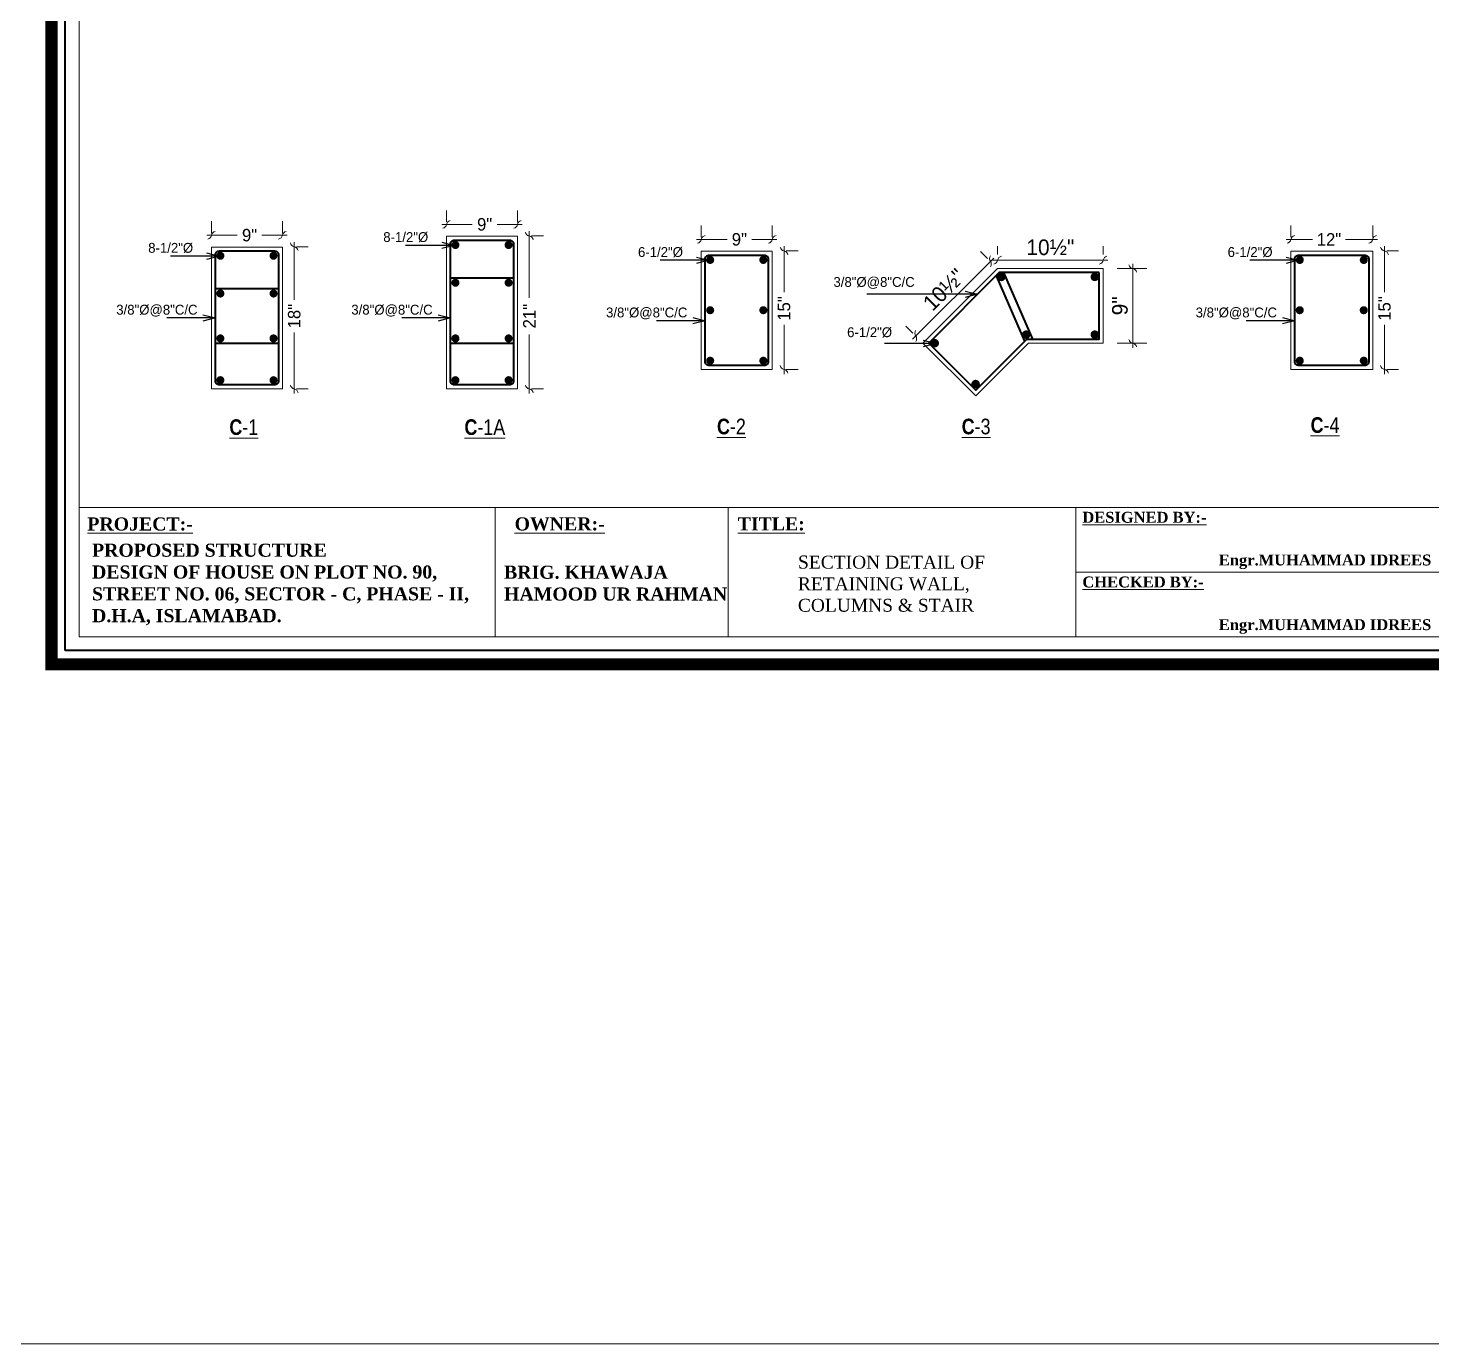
# Model space of a CAD drawing. Header units: inches. Extents: x 77090 to 90659, y -228139 to -226123.
# Drawn here: x 82380 to 83281, y -228139 to -227295 of the extents above; entities that cross this region are included whole.
import ezdxf

# ---------------------------------------------------------------- set-up
doc = ezdxf.new("R2010")
doc.units = ezdxf.units.IN
doc.header["$LTSCALE"] = 15
doc.header["$MEASUREMENT"] = 0
doc.header["$PDMODE"] = 66
doc.linetypes.add('ACAD_ISO02W100', pattern=[15, 12, -3])
doc.layers.get('0').update_dxf_attribs({"lineweight": 25})
doc.layers.get('Defpoints').update_dxf_attribs({"lineweight": 25})
for name, color, linetype, lineweight in [('DIM', 42, 'Continuous', 13), ('doted1', 30, 'ACAD_ISO02W100', 13), ('HACH', 8, 'Continuous', 13), ('LAYER4', 3, 'Continuous', 5), ('level', 7, 'Continuous', 13), ('STEEL', 211, 'Continuous', 35), ('TEXTS', 41, 'Continuous', 13)]:
    doc.layers.add(name, color=color, linetype=linetype, lineweight=lineweight)
doc.styles.add('ADE', font='', dxfattribs={"height": 6})
doc.styles.get("Standard").update_dxf_attribs({"font": 'trebuc.ttf'})
doc.styles.add('style10', font='stylu.ttf', dxfattribs={"height": 12})
doc.styles.add('XFINE', font='romans.shx')
doc.styles.get('ADE').set_extended_font_data('Arial Rounded MT Bold')
doc.dimstyles.new('Standard 1', dxfattribs={"dimtxt": 9, "dimasz": 8, "dimexe": 9, "dimexo": 9, "dimgap": 3, "dimtad": 1, "dimdec": 1, "dimlfac": -1, "dimzin": 3, "dimdsep": 46, "dimlunit": 4, "dimtxsty": 'XFINE', "dimblk": 'ARCHTICK', "dimcen": 0.09, "dimdle": 9, "dimclrd": 42, "dimclre": 6, "dimclrt": 7, "dimadec": 0, "dimazin": 0, "dimtfac": 1, "dimtdec": 1, "dimtofl": 0, "dimtmove": 2, "dimatfit": 3, "dimldrblk": 'ARCHTICK', "dimfxl": 0, "dimtolj": 1, "dimtzin": 0, "dimlwd": -1, "dimlwe": -1, "dimarcsym": 0})
doc.dimstyles.new('STANDARD$7', dxfattribs={"dimtxt": 2, "dimasz": 3, "dimexe": 2, "dimexo": 1, "dimgap": 0.5, "dimtad": 3, "dimzin": 3, "dimdsep": 46, "dimlunit": 4, "dimtxsty": 'Standard', "dimcen": 0.0625, "dimclrd": 256, "dimclre": 256, "dimclrt": 256, "dimadec": 0, "dimazin": 0, "dimtfac": 1, "dimtmove": 0, "dimatfit": 3, "dimfxl": 0, "dimtolj": 1, "dimtzin": 0, "dimarcsym": 0})

# ---------------------------------------------------------------- blocks, each defined once
blk = doc.blocks.new('_Integral')
at = {"color": 0, "linetype": 'ByBlock', "lineweight": -2}
for centre, start, end in [((0.44, -0.09), 102, 168), ((-0.44, 0.09), 282, 348)]:
    blk.add_arc(centre, 0.454, start, end, dxfattribs=at)
blk = doc.blocks.new('*D46')
at = {"layer": 'Defpoints', "color": 0}
for p in [(82812.07, -227430.22), (82812.07, -227437.81), (82857.56, -227437.81)]:
    blk.add_point(p, dxfattribs=at)
at = {"layer": 'DIM'}
for p, q in [((82812.07, -227428.81), (82812.07, -227421.22)), ((82857.56, -227428.81), (82857.56, -227421.22))]:
    blk.add_line(p, q, dxfattribs=at)
at = {"layer": 'DIM', "color": 42}
for p, q in [((82809.07, -227430.22), (82828.56, -227430.22)), ((82860.56, -227430.22), (82844.44, -227430.22))]:
    blk.add_line(p, q, dxfattribs=at)
at = {"layer": 'DIM', "color": 42, "xscale": 7, "yscale": 7, "zscale": 7, "rotation": 180}
blk.add_blockref('_Integral', (82812.07, -227430.22), dxfattribs=at)
at = {"layer": 'DIM', "color": 42, "xscale": 7, "yscale": 7, "zscale": 7}
blk.add_blockref('_Integral', (82857.56, -227430.22), dxfattribs=at)
at = {"layer": 'DIM', "color": 7, "insert": (82836.5, -227430.22), "char_height": 12, "attachment_point": 5, "style": 'style10'}
blk.add_mtext('\\A1;{\\H0.66667x;9"}', dxfattribs=at)
blk = doc.blocks.new('_ArchTick')
at = {"color": 0, "linetype": 'ByBlock', "lineweight": 5, "const_width": 0.15}
blk.add_lwpolyline([(-0.5, -0.5), (0.5, 0.5)], dxfattribs=at)
blk = doc.blocks.new('*D47')
at = {"layer": 'Defpoints', "color": 0}
for p in [(82857.56, -227437.62), (82865.14, -227437.62), (82857.56, -227513.62)]:
    blk.add_point(p, dxfattribs=at)
at = {"layer": 'DIM', "color": 42}
for p, q in [((82865.14, -227434.62), (82865.14, -227464.02)), ((82865.14, -227516.62), (82865.14, -227485.07))]:
    blk.add_line(p, q, dxfattribs=at)
at = {"layer": 'DIM'}
for p, q in [((82866.56, -227437.62), (82874.14, -227437.62)), ((82866.56, -227513.62), (82874.14, -227513.62))]:
    blk.add_line(p, q, dxfattribs=at)
at = {"layer": 'DIM', "color": 42, "xscale": 7, "yscale": 7, "zscale": 7}
for p, rotation in [((82865.14, -227437.62), 90), ((82865.14, -227513.62), 270)]:
    blk.add_blockref('_Integral', p, dxfattribs=dict(at, rotation=rotation))
at = {"layer": 'DIM', "color": 7, "insert": (82865.14, -227474.55), "char_height": 12, "attachment_point": 5, "rotation": 90, "style": 'style10'}
blk.add_mtext('\\A1;{\\H0.66667x;15"}', dxfattribs=at)
blk = doc.blocks.new('*D48')
at = {"layer": 'Defpoints', "color": 0}
for p in [(82497.99, -227427.55), (82497.99, -227435.13), (82543.48, -227435.13)]:
    blk.add_point(p, dxfattribs=at)
at = {"layer": 'DIM'}
for p, q in [((82497.99, -227426.13), (82497.99, -227418.55)), ((82543.48, -227426.13), (82543.48, -227418.55))]:
    blk.add_line(p, q, dxfattribs=at)
at = {"layer": 'DIM', "color": 42}
for p, q in [((82494.99, -227427.55), (82514.48, -227427.55)), ((82546.48, -227427.55), (82530.36, -227427.55))]:
    blk.add_line(p, q, dxfattribs=at)
at = {"layer": 'DIM', "color": 42, "xscale": 7, "yscale": 7, "zscale": 7, "rotation": 180}
blk.add_blockref('_Integral', (82497.99, -227427.55), dxfattribs=at)
at = {"layer": 'DIM', "color": 42, "xscale": 7, "yscale": 7, "zscale": 7}
blk.add_blockref('_Integral', (82543.48, -227427.55), dxfattribs=at)
at = {"layer": 'DIM', "color": 7, "insert": (82522.42, -227427.55), "char_height": 12, "attachment_point": 5, "style": 'style10'}
blk.add_mtext('\\A1;{\\H0.66667x;9"}', dxfattribs=at)
blk = doc.blocks.new('*D49')
at = {"layer": 'Defpoints', "color": 0}
for p in [(82543.48, -227434.94), (82551.06, -227434.94), (82543.48, -227526.11)]:
    blk.add_point(p, dxfattribs=at)
at = {"layer": 'DIM', "color": 42}
for p, q in [((82551.06, -227431.94), (82551.06, -227468.93)), ((82551.06, -227529.11), (82551.06, -227489.97))]:
    blk.add_line(p, q, dxfattribs=at)
at = {"layer": 'DIM'}
for p, q in [((82552.48, -227434.94), (82560.06, -227434.94)), ((82552.48, -227526.11), (82560.06, -227526.11))]:
    blk.add_line(p, q, dxfattribs=at)
at = {"layer": 'DIM', "color": 42, "xscale": 7, "yscale": 7, "zscale": 7}
for p, rotation in [((82551.06, -227434.94), 90), ((82551.06, -227526.11), 270)]:
    blk.add_blockref('_Integral', p, dxfattribs=dict(at, rotation=rotation))
at = {"layer": 'DIM', "color": 7, "insert": (82551.06, -227479.45), "char_height": 12, "attachment_point": 5, "rotation": 90, "style": 'style10'}
blk.add_mtext('\\A1;{\\H0.66667x;18"}', dxfattribs=at)
blk = doc.blocks.new('*D77')
at = {"layer": 'Defpoints', "color": 0}
for p in [(83190.14, -227430.22), (83190.14, -227437.81), (83242.58, -227437.81)]:
    blk.add_point(p, dxfattribs=at)
at = {"layer": 'DIM'}
for p, q in [((83190.14, -227428.81), (83190.14, -227421.22)), ((83242.58, -227428.81), (83242.58, -227421.22))]:
    blk.add_line(p, q, dxfattribs=at)
at = {"layer": 'DIM', "color": 42}
for p, q in [((83187.14, -227430.22), (83204.05, -227430.22)), ((83245.58, -227430.22), (83225.1, -227430.22))]:
    blk.add_line(p, q, dxfattribs=at)
at = {"layer": 'DIM', "color": 42, "xscale": 7, "yscale": 7, "zscale": 7, "rotation": 180}
blk.add_blockref('_Integral', (83190.14, -227430.22), dxfattribs=at)
at = {"layer": 'DIM', "color": 42, "xscale": 7, "yscale": 7, "zscale": 7}
blk.add_blockref('_Integral', (83242.58, -227430.22), dxfattribs=at)
at = {"layer": 'DIM', "color": 7, "insert": (83214.57, -227430.22), "char_height": 12, "attachment_point": 5, "style": 'style10'}
blk.add_mtext('\\A1;{\\H0.66667x;12"}', dxfattribs=at)
blk = doc.blocks.new('*D78')
at = {"layer": 'Defpoints', "color": 0}
for p in [(83242.58, -227437.62), (83250.16, -227437.62), (83242.58, -227513.62)]:
    blk.add_point(p, dxfattribs=at)
at = {"layer": 'DIM', "color": 42}
for p, q in [((83250.16, -227434.62), (83250.16, -227464.02)), ((83250.16, -227516.62), (83250.16, -227485.07))]:
    blk.add_line(p, q, dxfattribs=at)
at = {"layer": 'DIM'}
for p, q in [((83251.58, -227437.62), (83259.16, -227437.62)), ((83251.58, -227513.62), (83259.16, -227513.62))]:
    blk.add_line(p, q, dxfattribs=at)
at = {"layer": 'DIM', "color": 42, "xscale": 7, "yscale": 7, "zscale": 7}
for p, rotation in [((83250.16, -227437.62), 90), ((83250.16, -227513.62), 270)]:
    blk.add_blockref('_Integral', p, dxfattribs=dict(at, rotation=rotation))
at = {"layer": 'DIM', "color": 7, "insert": (83250.16, -227474.55), "char_height": 12, "attachment_point": 5, "rotation": 90, "style": 'style10'}
blk.add_mtext('\\A1;{\\H0.66667x;15"}', dxfattribs=at)
blk = doc.blocks.new('*D386')
at = {"layer": 'Defpoints', "color": 0}
for p in [(82648.72, -227420.63), (82648.72, -227428.21), (82694.21, -227428.21)]:
    blk.add_point(p, dxfattribs=at)
at = {"layer": 'DIM'}
for p, q in [((82648.72, -227419.21), (82648.72, -227411.63)), ((82694.21, -227419.21), (82694.21, -227411.63))]:
    blk.add_line(p, q, dxfattribs=at)
at = {"layer": 'DIM', "color": 42}
for p, q in [((82645.72, -227420.63), (82665.22, -227420.63)), ((82697.21, -227420.63), (82681.09, -227420.63))]:
    blk.add_line(p, q, dxfattribs=at)
at = {"layer": 'DIM', "color": 42, "xscale": 7, "yscale": 7, "zscale": 7, "rotation": 180}
blk.add_blockref('_Integral', (82648.72, -227420.63), dxfattribs=at)
at = {"layer": 'DIM', "color": 42, "xscale": 7, "yscale": 7, "zscale": 7}
blk.add_blockref('_Integral', (82694.21, -227420.63), dxfattribs=at)
at = {"layer": 'DIM', "color": 7, "insert": (82673.15, -227420.63), "char_height": 12, "attachment_point": 5, "style": 'style10'}
blk.add_mtext('\\A1;{\\H0.66667x;9"}', dxfattribs=at)
blk = doc.blocks.new('*D387')
at = {"layer": 'Defpoints', "color": 0}
for p in [(82694.21, -227428.03), (82701.8, -227428.03), (82694.21, -227526.11)]:
    blk.add_point(p, dxfattribs=at)
at = {"layer": 'DIM', "color": 42}
for p, q in [((82701.8, -227425.03), (82701.8, -227467.75)), ((82701.8, -227529.11), (82701.8, -227491.14))]:
    blk.add_line(p, q, dxfattribs=at)
at = {"layer": 'DIM'}
for p, q in [((82703.21, -227428.03), (82710.8, -227428.03)), ((82703.21, -227526.11), (82710.8, -227526.11))]:
    blk.add_line(p, q, dxfattribs=at)
at = {"layer": 'DIM', "color": 42, "xscale": 7, "yscale": 7, "zscale": 7}
for p, rotation in [((82701.8, -227428.03), 90), ((82701.8, -227526.11), 270)]:
    blk.add_blockref('_Integral', p, dxfattribs=dict(at, rotation=rotation))
at = {"layer": 'DIM', "color": 7, "insert": (82701.8, -227479.45), "char_height": 12, "attachment_point": 5, "rotation": 90, "style": 'style10'}
blk.add_mtext('\\A1;{\\H0.66667x;21"}', dxfattribs=at)
blk = doc.blocks.new('*D397')
at = {"layer": 'Defpoints', "color": 0}
for p in [(83069.8, -227448.87), (83088.71, -227448.87), (83069.8, -227496.78)]:
    blk.add_point(p, dxfattribs=at)
at = {"layer": 'DIM'}
for p, q in [((83078.8, -227448.87), (83097.71, -227448.87)), ((83078.8, -227496.78), (83097.71, -227496.78))]:
    blk.add_line(p, q, dxfattribs=at)
at = {"layer": 'DIM', "color": 42}
blk.add_line((83088.71, -227499.78), (83088.71, -227445.87), dxfattribs=at)
at = {"layer": 'DIM', "color": 42, "xscale": 7, "yscale": 7, "zscale": 7}
for p, rotation in [((83088.71, -227448.87), 90), ((83088.71, -227496.78), 270)]:
    blk.add_blockref('_Integral', p, dxfattribs=dict(at, rotation=rotation))
at = {"layer": 'DIM', "color": 7, "insert": (83080.54, -227472.83), "char_height": 12, "attachment_point": 5, "rotation": 90, "style": 'style10'}
blk.add_mtext('\\A1;{\\H0.83333x;9"}', dxfattribs=at)
blk = doc.blocks.new('*D398')
at = {"layer": 'Defpoints', "color": 0}
for p in [(82997.47, -227444.28), (83002.06, -227448.87), (82954.16, -227496.78)]:
    blk.add_point(p, dxfattribs=at)
at = {"layer": 'DIM'}
for p, q in [((82995.7, -227442.51), (82991.1, -227437.91)), ((82947.8, -227490.41), (82943.2, -227485.82))]:
    blk.add_line(p, q, dxfattribs=at)
at = {"layer": 'DIM', "color": 42}
blk.add_line((82947.44, -227494.3), (82999.59, -227442.16), dxfattribs=at)
at = {"layer": 'DIM', "color": 42, "xscale": 7, "yscale": 7, "zscale": 7}
for p, rotation in [((82997.47, -227444.28), 45.00000000007832), ((82949.57, -227492.18), 225.0000000000783)]:
    blk.add_blockref('_Integral', p, dxfattribs=dict(at, rotation=rotation))
at = {"layer": 'DIM', "color": 7, "insert": (82967.72, -227462.43), "char_height": 12, "attachment_point": 5, "rotation": 45, "style": 'style10'}
blk.add_mtext('\\A1;{\\H0.83333x;10½"}', dxfattribs=at)
blk = doc.blocks.new('*D396')
at = {"layer": 'Defpoints', "color": 0}
for p in [(83002.06, -227448.87), (83069.8, -227443.54), (83069.8, -227448.87)]:
    blk.add_point(p, dxfattribs=at)
at = {"layer": 'DIM'}
for p, q in [((83002.06, -227439.87), (83002.06, -227434.54)), ((83069.8, -227439.87), (83069.8, -227434.54))]:
    blk.add_line(p, q, dxfattribs=at)
at = {"layer": 'DIM', "color": 42}
blk.add_line((82999.06, -227443.54), (83072.8, -227443.54), dxfattribs=at)
at = {"layer": 'DIM', "color": 42, "xscale": 7, "yscale": 7, "zscale": 7, "rotation": 180}
blk.add_blockref('_Integral', (83002.06, -227443.54), dxfattribs=at)
at = {"layer": 'DIM', "color": 42, "xscale": 7, "yscale": 7, "zscale": 7}
blk.add_blockref('_Integral', (83069.8, -227443.54), dxfattribs=at)
at = {"layer": 'DIM', "color": 7, "insert": (83035.93, -227435.35), "char_height": 12, "attachment_point": 5, "style": 'style10'}
blk.add_mtext('\\A1;{\\H0.83333x;10½"}', dxfattribs=at)

msp = doc.modelspace()

# ---------------------------------------------------------------- linework, layer by layer
at = {"lineweight": 5}
for p, q in [((83052.24, -227602.06), (83052.24, -227685.03)), ((83052.24, -227643.54), (83464.67, -227643.54))]:
    msp.add_line(p, q, dxfattribs=at)
at = {"layer": 'doted1', "linetype": 'ByBlock', "ltscale": 0.3, "const_width": 7.79}
msp.add_lwpolyline([(82395.43, -227702.72), (82395.43, -226585.45), (83976.07, -226585.45), (83976.07, -227702.72)], close=True, dxfattribs=at)
at = {"layer": 'HACH', "ltscale": 10}
msp.add_lwpolyline([(77090.12, -226123.43), (90659.33, -226123.43), (90659.33, -228138.59), (77090.12, -228138.59)], close=True, dxfattribs=at)
at = {"layer": 'LAYER4'}
for points in [[(82648.72, -227428.21), (82694.21, -227428.21), (82694.21, -227526.11), (82648.72, -227526.11)], [(82497.99, -227435.13), (82543.48, -227435.13), (82543.48, -227526.11), (82497.99, -227526.11)], [(82812.07, -227437.81), (82857.56, -227437.81), (82857.56, -227513.62), (82812.07, -227513.62)], [(83190.14, -227437.81), (83242.58, -227437.81), (83242.58, -227513.62), (83190.14, -227513.62)], [(83069.8, -227448.87), (83002.06, -227448.87), (82954.16, -227496.78), (82988.03, -227530.65), (83021.9, -227496.78), (83069.8, -227496.78)]]:
    msp.add_lwpolyline(points, close=True, dxfattribs=at)
at = {"layer": 'level'}
for p, q in [((82413.12, -227602.06), (83958.37, -227602.06)), ((82679.84, -227602.06), (82679.84, -227685.03)), ((82829.38, -227602.06), (82829.38, -227685.03))]:
    msp.add_line(p, q, dxfattribs=at)
at = {"layer": 'level', "linetype": 'ByBlock', "lineweight": 35, "ltscale": 0.1}
msp.add_lwpolyline([(82404.27, -227693.88), (82404.27, -226594.3), (83967.22, -226594.3), (83967.22, -227693.88)], close=True, dxfattribs=at)
at = {"layer": 'level', "ltscale": 0.25}
msp.add_lwpolyline([(82413.12, -227685.03), (82413.12, -226603.14), (83958.37, -226603.14), (83958.37, -227685.03)], close=True, dxfattribs=at)
at = {"layer": 'STEEL'}
for p, q in [((82651.25, -227454.88), (82691.69, -227454.88)), ((83001.15, -227453.55), (83019.36, -227495.56)), ((83005.89, -227451.54), (83024.52, -227494.11)), ((82500.52, -227461.79), (82540.95, -227461.79)), ((82500.52, -227496.79), (82540.95, -227496.79)), ((82651.25, -227496.79), (82691.69, -227496.79))]:
    msp.add_line(p, q, dxfattribs=at)
for points in [[(82653.78, -227430.74), (82689.16, -227430.74, -0.414214), (82691.69, -227433.27), (82691.69, -227521.05, -0.414214), (82689.16, -227523.58), (82653.78, -227523.58, -0.414214), (82651.25, -227521.05), (82651.25, -227433.27, -0.414214)], [(82503.05, -227437.65), (82538.43, -227437.65, -0.414214), (82540.95, -227440.18), (82540.95, -227521.05, -0.414214), (82538.43, -227523.58), (82503.05, -227523.58, -0.414214), (82500.52, -227521.05), (82500.52, -227440.18, -0.414214)], [(82817.12, -227440.33), (82852.5, -227440.33, -0.414214), (82855.03, -227442.86), (82855.03, -227508.57, -0.414214), (82852.5, -227511.1), (82817.12, -227511.1, -0.414214), (82814.6, -227508.57), (82814.6, -227442.86, -0.414214)], [(83195.2, -227440.33), (83237.52, -227440.33, -0.414214), (83240.05, -227442.86), (83240.05, -227508.57, -0.414214), (83237.52, -227511.1), (83195.2, -227511.1, -0.414214), (83192.67, -227508.57), (83192.67, -227442.86, -0.414214)]]:
    msp.add_lwpolyline(points, format="xyb", close=True, dxfattribs=at)
for points, const_width in [([(82655.71, -227433.81, -1), (82653.13, -227433.81, -1)], 2.58), ([(82687.23, -227433.81, 1), (82689.81, -227433.81, 1)], 2.58), ([(82504.98, -227440.72, -1), (82502.4, -227440.72, -1)], 2.58), ([(82536.49, -227440.72, 1), (82539.07, -227440.72, 1)], 2.58), ([(82819.05, -227443.4, -1), (82816.48, -227443.4, -1)], 2.58), ([(82850.57, -227443.4, 1), (82853.15, -227443.4, 1)], 2.58), ([(83197.13, -227443.4, -1), (83194.55, -227443.4, -1)], 2.58), ([(83235.59, -227443.4, 1), (83238.17, -227443.4, 1)], 2.58), ([(82655.71, -227458.02, 1), (82653.13, -227458.02, 1)], 2.58), ([(82687.23, -227458.02, -1), (82689.81, -227458.02, -1)], 2.58), ([(83003.12, -227454.3, 1), (83005.84, -227454.3, 1)], 2.72), ([(83063.04, -227454.3, 1), (83065.76, -227454.3, 1)], 2.72), ([(82504.98, -227464.93, 1), (82502.4, -227464.93, 1)], 2.58), ([(82536.49, -227464.93, -1), (82539.07, -227464.93, -1)], 2.58), ([(82819.05, -227475.63, 1), (82816.48, -227475.63, 1)], 2.58), ([(82850.57, -227475.63, -1), (82853.15, -227475.63, -1)], 2.58), ([(83197.13, -227475.63, 1), (83194.55, -227475.63, 1)], 2.58), ([(83235.59, -227475.63, -1), (83238.17, -227475.63, -1)], 2.58), ([(82504.98, -227493.72, 1), (82502.4, -227493.72, 1)], 2.58), ([(82536.49, -227493.72, -1), (82539.07, -227493.72, -1)], 2.58), ([(82655.71, -227493.72, 1), (82653.13, -227493.72, 1)], 2.58), ([(82687.23, -227493.72, -1), (82689.81, -227493.72, -1)], 2.58), ([(82960.42, -227496.78, 1), (82963.14, -227496.78, 1)], 2.72), ([(83019.01, -227491.32, 1), (83021.72, -227491.32, 1)], 2.72), ([(83063.04, -227491.32, 1), (83065.76, -227491.32, 1)], 2.72), ([(82819.05, -227508.03, 1), (82816.48, -227508.03, 1)], 2.58), ([(82850.57, -227508.03, -1), (82853.15, -227508.03, -1)], 2.58), ([(83197.13, -227508.03, 1), (83194.55, -227508.03, 1)], 2.58), ([(83235.59, -227508.03, -1), (83238.17, -227508.03, -1)], 2.58), ([(82504.98, -227520.51, 1), (82502.4, -227520.51, 1)], 2.58), ([(82536.49, -227520.51, -1), (82539.07, -227520.51, -1)], 2.58), ([(82655.71, -227520.51, 1), (82653.13, -227520.51, 1)], 2.58), ([(82687.23, -227520.51, -1), (82689.81, -227520.51, -1)], 2.58), ([(82986.62, -227522.99, 1), (82989.34, -227522.99, 1)], 2.72)]:
    msp.add_lwpolyline(points, format="xyb", close=True, dxfattribs=dict(at, const_width=const_width))
msp.add_lwpolyline([(83067.14, -227451.54), (83003.16, -227451.54), (82957.93, -227496.78), (82988.03, -227526.88), (83020.8, -227494.11), (83067.14, -227494.11)], close=True, dxfattribs=at)

# ---------------------------------------------------------------- texts
at = {"layer": 'TEXTS', "style": 'style10'}
for s, p in [('8-1/2"%%C', (82608.15, -227431.89)), ('8-1/2"%%C', (82457.41, -227438.8)), ('6-1/2"%%C', (82771.49, -227441.48)), ('6-1/2"%%C', (83149.57, -227441.48)), ('3/8"%%C@8"C/C ', (82896.81, -227460.68)), ('3/8"%%C@8"C/C ', (82436.92, -227478.47)), ('3/8"%%C@8"C/C ', (82587.66, -227478.47)), ('3/8"%%C@8"C/C ', (82751, -227480.24)), ('3/8"%%C@8"C/C ', (83129.08, -227480.24)), ('6-1/2"%%C', (82905.58, -227492.91))]:
    msp.add_text(s, height=6.318, dxfattribs=at).set_placement(p)
at = {"layer": 'TEXTS', "linetype": 'ByBlock', "char_height": 10.0246, "width": 664.1987, "attachment_point": 1, "style": 'ADE'}
for s, insert in [('{\\fTechnic|b1|i0|c2|p2;\\LC\\fTechnic|b0|i0|c2|p2;-1}', (82509.47, -227545.59)), ('{\\fTechnic|b1|i0|c2|p2;\\LC\\fTechnic|b0|i0|c2|p2;-1A}', (82660.2, -227545.59)), ('{\\fTechnic|b1|i0|c2|p2;\\LC\\fTechnic|b0|i0|c2|p2;-2}', (82822.14, -227545.2)), ('{\\fTechnic|b1|i0|c2|p2;\\LC\\fTechnic|b0|i0|c2|p2;-3}', (82979.04, -227545.2)), ('{\\fTechnic|b1|i0|c2|p2;\\LC\\fTechnic|b0|i0|c2|p2;-4}', (83202.78, -227544.28))]:
    msp.add_mtext(s, dxfattribs=dict(at, insert=insert))
at = {"layer": 'TEXTS', "attachment_point": 1}
for s, insert, char_height, width in [('{\\fTimes New Roman|b1|i0|c0|p18;\\LPROJECT:-}', (82418.4, -227608.54), 8.3981, 73.1937), ('{\\fTimes New Roman|b1|i0|c0|p18;\\LOWNER:-}', (82692.35, -227608.47), 8.3981, 73.1937), ('{\\fTimes New Roman|b1|i0|c0|p18;\\LTITLE:}', (82835.42, -227608.47), 8.3981, 68.6191), ('{\\fTimes New Roman|b1|i0|c0|p18;\\LDESIGNED BY:-}', (83056.42, -227604.94), 6.9976, 105.858), ('{\\fTimes New Roman|b1|i0|c0|p18;PROPOSED STRUCTURE \\PDESIGN OF HOUSE ON PLOT NO. 90, \\PSTREET NO. 06, SECTOR - C, PHASE - II, \\PD.H.A, ISLAMABAD.}', (82421.4, -227625.34), 8.3981, 239.0585), ('{\\fTimes New Roman|b0|i0|c0|p18;S\\H0.9835x;ECTION DETAIL OF \\PRETAINING WALL, COLUMNS & STAIR}', (82874.01, -227632.97), 8.3981, 167.4761), ('\\pt254.042;{\\fTimes New Roman|b1|i0|c0|p18;Engr.MUHAMMAD IDREES}', (83143.91, -227632.32), 6.9984, 160.0028), ('{\\fTimes New Roman|b1|i0|c0|p18;BRIG. KHAWAJA \\PHAMOOD UR RAHMAN}', (82685.59, -227639.46), 8.3981, 140.7932), ('{\\fTimes New Roman|b1|i0|c0|p18;\\LCHECKED BY:-}', (83056.42, -227646.43), 6.9976, 105.858), ('\\pt254.042;{\\fTimes New Roman|b1|i0|c0|p18;Engr.MUHAMMAD IDREES}', (83143.91, -227673.81), 6.9984, 160.0028)]:
    msp.add_mtext(s, dxfattribs=dict(at, insert=insert, char_height=char_height, width=width))

# ---------------------------------------------------------------- dimensions: what is measured, and where the dimension line sits
at = {"layer": 'DIM'}
for base, p1, p2, text, picture, middle in [((82648.72, -227420.63), (82694.21, -227428.21), (82648.72, -227428.21), '{\\H0.66667x;9"}', '*D386', (82673.15, -227420.63)), ((82497.99, -227427.55), (82543.48, -227435.13), (82497.99, -227435.13), '{\\H0.66667x;9"}', '*D48', (82522.42, -227427.55)), ((82812.07, -227430.22), (82857.56, -227437.81), (82812.07, -227437.81), '{\\H0.66667x;9"}', '*D46', (82836.5, -227430.22)), ((83190.14, -227430.22), (83242.58, -227437.81), (83190.14, -227437.81), '{\\H0.66667x;12"}', '*D77', (83214.57, -227430.22))]:
    dim = msp.add_linear_dim(base=base, p1=p1, p2=p2, text=text, dimstyle='Standard 1', override={"dimasz": 7, "dimtxsty": 'style10', "dimblk1": 'Integral', "dimblk2": 'Integral', "dimsah": 1, "dimdle": 3, "dimclre": 256}, dxfattribs=at)
    dim.commit()
    dim.dimension.update_dxf_attribs({"geometry": picture, "text_midpoint": middle, "dimtype": 128})
for base, p1, p2, text, picture, middle in [((82701.8, -227428.03), (82694.21, -227526.11), (82694.21, -227428.03), '{\\H0.66667x;21"}', '*D387', (82701.8, -227479.45)), ((82551.06, -227434.94), (82543.48, -227526.11), (82543.48, -227434.94), '{\\H0.66667x;18"}', '*D49', (82551.06, -227479.45)), ((82865.14, -227437.62), (82857.56, -227513.62), (82857.56, -227437.62), '{\\H0.66667x;15"}', '*D47', (82865.14, -227474.55)), ((83250.16, -227437.62), (83242.58, -227513.62), (83242.58, -227437.62), '{\\H0.66667x;15"}', '*D78', (83250.16, -227474.55))]:
    dim = msp.add_linear_dim(base=base, p1=p1, p2=p2, angle=270, text=text, dimstyle='Standard 1', override={"dimasz": 7, "dimtxsty": 'style10', "dimblk1": 'Integral', "dimblk2": 'Integral', "dimsah": 1, "dimdle": 3, "dimclre": 256}, dxfattribs=at)
    dim.commit()
    dim.dimension.update_dxf_attribs({"geometry": picture, "text_midpoint": middle, "dimtype": 128})
for p1, p2, distance, picture, middle in [((83002.06, -227448.87), (83069.8, -227448.87), 5.33, '*D396', (83035.93, -227435.35)), ((82954.16, -227496.78), (83002.06, -227448.87), 6.5, '*D398', (82967.72, -227462.43))]:
    dim = msp.add_aligned_dim(p1=p1, p2=p2, distance=distance, text='{\\H0.83333x;10½"}', dimstyle='Standard 1', override={"dimasz": 7, "dimtxsty": 'style10', "dimblk1": 'Integral', "dimblk2": 'Integral', "dimsah": 1, "dimdle": 3, "dimclre": 256}, dxfattribs=at)
    dim.commit()
    dim.dimension.update_dxf_attribs({"geometry": picture, "text_midpoint": middle})
dim = msp.add_linear_dim(base=(83088.71, -227448.87), p1=(83069.8, -227496.78), p2=(83069.8, -227448.87), angle=90, text='{\\H0.83333x;9"}', dimstyle='Standard 1', override={"dimasz": 7, "dimtxsty": 'style10', "dimblk1": 'Integral', "dimblk2": 'Integral', "dimsah": 1, "dimdle": 3, "dimclre": 256}, dxfattribs=at)
dim.commit()
dim.dimension.update_dxf_attribs({"geometry": '*D397', "text_midpoint": (83080.54, -227472.83)})

# ---------------------------------------------------------------- leaders
at = {"layer": 'TEXTS'}
for points in [[(82502.9, -227440.95), (82471.73, -227440.95)], [(82653.63, -227434.04), (82622.46, -227434.04)], [(82816.97, -227443.63), (82785.8, -227443.63)], [(83195.05, -227443.63), (83163.88, -227443.63)], [(82989.27, -227465.43), (82918.22, -227465.43)], [(82500.52, -227480.62), (82469.35, -227480.62)], [(82651.25, -227480.62), (82620.08, -227480.62)], [(82814.6, -227482.39), (82783.43, -227482.39)], [(83192.67, -227482.39), (83161.5, -227482.39)], [(82962.31, -227497.02), (82929.49, -227497.02)]]:
    msp.add_leader(points, dimstyle='STANDARD$7', override={"dimtxt": 8, "dimasz": 8, "dimexe": 3, "dimexo": 3, "dimgap": 0.09, "dimtad": 0, "dimdec": 3, "dimzin": 0, "dimcen": 3, "dimdle": 3, "dimclrd": 0, "dimclre": 0, "dimclrt": 0, "dimtdec": 3, "dimtmove": 1, "dimldrblk": 'Open30', "dimfrac": 1}, dxfattribs=at)

doc.saveas('drawing.dxf')
